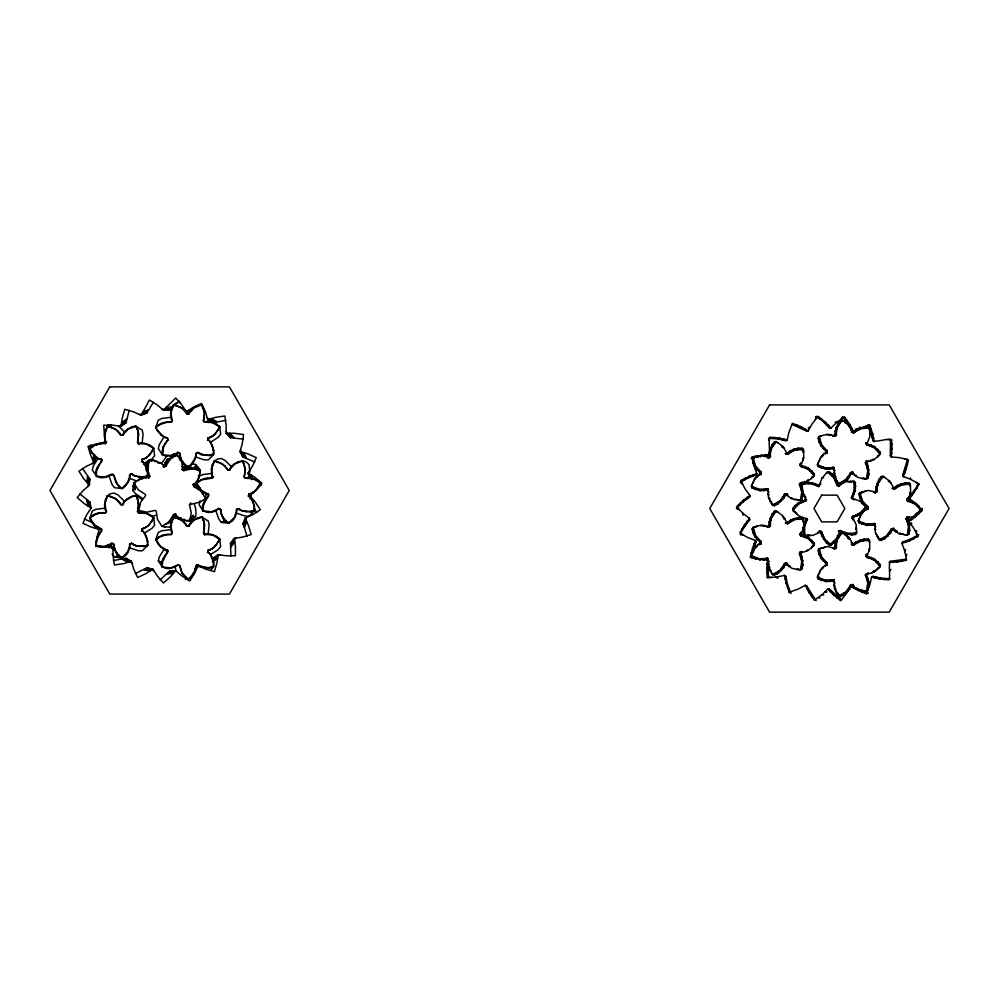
<?xml version="1.0" encoding="UTF-8"?>
<svg xmlns="http://www.w3.org/2000/svg" width="999" height="999" viewBox="0 0 999 999"><rect width="100%" height="100%" fill="white"/><g stroke="black" fill="none" stroke-linecap="round" stroke-linejoin="round"><path stroke-width="1.5" d="M90.909 444.955L89.898 448.476L91.683 452.072L97.452 457.942L101.623 459.59C97.777 459.952 91.409 453.708 89.81 448.963C93.781 443.581 101.523 444.63 106.056 442.607C103.509 436.988 103.721 426.473 111.014 424.85M123.352 504.682L121.054 504.645L115.647 498.638L107.617 495.679L104.932 503.796L106.244 511.775C102.785 507.167 104.371 492.232 114.535 493.256L118.119 495.042L124.001 500.811M189.373 413.811L187.075 413.773L181.656 407.779L173.626 404.807L170.954 412.937L172.265 420.904C168.794 416.296 170.392 401.361 180.557 402.385M189.373 526.136L187.075 526.098L181.656 520.092L173.639 517.12L170.954 525.249L172.265 533.216C169.743 530.157 169.43 517.944 175.899 516.183M210.939 473.576L202.76 474.575L199.126 476.273L196.716 483.191L201.386 490.359L208.441 494.293C204.595 494.667 198.227 488.411 196.628 483.678C199.363 476.91 212.4 481.106 212.238 475.924C210.027 468.981 212.038 458.266 221.353 458.541L224.937 460.327L230.819 466.096M249.887 471.853L249.063 464.872C243.531 456.281 230.856 464.348 229.408 469.93L234.827 463.936L242.857 460.964L245.542 469.093L244.231 477.06L245.205 468.856L242.407 460.776M770.366 453.409L771.415 448.588L776.26 441.546L783.129 446.64L787.412 454.183L794.979 450.099L803.508 449.5L803.808 458.042L800.586 466.083L808.491 469.468L814.272 475.761L807.779 481.318L799.487 483.816L801.772 492.107L800.461 500.549L792.07 498.938L784.939 494.018L779.882 500.974L772.464 505.207L768.493 497.639L767.894 488.986L759.302 489.373L751.36 486.213L754.807 478.396L761.201 472.539L755.544 466.058L753.059 457.892L761.313 455.694L769.18 457.48L770.454 456.593L770.366 453.409L769.055 455.556L769.43 457.267L768.206 458.229L769.879 457.043M770.366 522.827L771.415 518.006L776.26 510.964L783.129 516.058L787.412 523.601L794.992 519.53L803.508 518.918L803.808 527.46L800.586 535.514L808.491 538.886L814.272 545.192L807.779 550.736L799.487 553.246L801.772 561.525L800.461 569.979L792.07 568.369L784.939 563.436L779.882 570.392L772.464 574.625L768.493 567.057L767.894 558.416L759.302 558.803L751.36 555.644L754.807 547.814L761.201 541.97L755.544 535.489L753.059 527.31L761.313 525.124L769.18 526.91L770.441 526.011L770.366 522.827L769.055 524.975L769.417 526.685L770.441 526.011M836.388 431.955L837.437 427.135L842.282 420.092L849.15 425.187L853.433 432.729L861.001 428.646L869.53 428.047L869.829 436.588L866.608 444.642L874.512 448.014L880.294 454.32L873.813 459.865L865.509 462.375L867.794 470.654L866.483 479.095L858.091 477.485L850.961 472.564L845.903 479.52L838.486 483.753L834.515 476.186L833.928 467.544L825.324 467.932L817.394 464.772L820.828 456.943L827.222 451.086L821.565 444.617L819.08 436.438L827.347 434.253L835.201 436.026L836.475 435.139L836.388 431.955L835.089 434.103L835.451 435.814L836.475 435.139M836.388 544.28L837.437 539.46L842.294 532.417L849.15 537.512L853.433 545.042L861.013 540.971L869.53 540.372L869.829 548.913L866.608 556.967L874.512 560.339L880.294 566.633L873.8 572.19L865.509 574.687L867.794 582.979L866.483 591.433L858.091 589.822L850.961 584.89L845.903 591.845L838.486 596.078L834.515 588.511L833.915 579.87L825.324 580.244L817.394 577.097L820.828 569.268L827.222 563.411L821.565 556.942L819.08 548.763L827.347 546.565L835.214 548.364L836.475 547.464L836.388 544.28L835.077 546.428L835.451 548.139L834.24 549.1L835.901 547.927M877.197 488.111L878.246 483.291L883.091 476.261L889.959 481.356L894.242 488.886L901.81 484.815L910.339 484.215L910.638 492.757L907.417 500.799L915.321 504.183L921.103 510.477L914.609 516.033L906.305 518.531L908.603 526.823L907.279 535.264L898.888 533.653L891.77 528.721L886.712 535.676L879.282 539.922L875.311 532.355L874.724 523.701L866.133 524.088L858.191 520.929L861.625 513.111L868.031 507.255L862.374 500.774L859.889 492.594L868.143 490.409L876.011 492.195L877.272 491.308L877.197 488.111L875.886 490.259L876.248 491.983L875.037 492.944L876.71 491.758M109.291 476.785L112.088 484.54L114.535 487.699L121.828 488.523L127.772 482.367L130.045 474.625C131.256 478.284 126.586 485.889 122.315 488.499C115.01 487.487 116.359 473.139 111.126 475.162C96.953 482.33 89.972 473.351 101.973 461.088L101.498 458.828M96.541 476.56C94.568 470.254 101.124 463.648 101.698 459.89M102.073 530.806C97.752 532.954 95.829 540.496 96.216 545.604L104.733 546.416L112.213 543.356C110.115 546.603 101.249 547.677 96.541 545.978C94.618 539.348 100.911 534.04 101.623 529.008L94.568 525.062L89.898 517.894L92.32 510.976L95.954 509.278L104.121 508.291M148.439 464.011L149.6 459.677L153.471 460.139L161.076 463.286L164.51 466.496L165.759 466.258L170.255 459.203L177.235 454.557L181.718 461.638L182.954 469.917L183.853 470.554L192.17 468.818L200.399 470.479L198.564 478.658L193.581 485.389L193.769 486.476L200.874 491.133L205.519 498.114C201.473 502.922 194.318 503.084 189.523 504.732L191.259 513.061L189.598 521.278L181.418 519.443L174.688 514.46L173.601 514.647L168.943 521.753L161.963 526.398L157.467 519.318L156.244 511.038L155.345 510.402L147.015 512.137L138.799 510.477L140.634 502.297L145.617 495.566L145.429 494.48L138.324 489.822L133.679 482.842L140.759 478.346L149.038 477.122L149.75 476.073L148.227 471.628L148.439 464.011L146.353 468.881M162.562 455.107L162.288 450.736L163.349 446.253L167.982 439.647L163.549 446.615L162.562 455.107C167.27 456.818 176.124 455.744 178.234 452.497L170.754 455.556L162.238 454.745L158.329 448.539L159.278 444.642L163.586 437.624M163.586 549.937L159.278 556.955L158.329 560.851L162.238 567.057L170.754 567.869L178.234 564.81C167.682 572.839 153.122 567.694 167.982 551.96L167.507 549.7M162.562 567.42C160.639 560.801 166.92 555.494 167.645 550.449L160.589 546.515L155.906 539.348L158.329 532.43L161.963 530.731L170.142 529.732M200.075 500.799L199.126 504.682L203.034 510.901L211.551 511.713L219.031 508.653C208.504 516.695 193.906 511.525 208.791 495.804L208.316 493.556M203.359 511.263C201.373 504.957 207.954 498.351 208.516 494.592M838.486 483.753L840.359 484.303L845.604 481.78L853.958 481.256L854.307 489.622L851.498 498.039L859.764 501.061L866.046 506.605L860.376 512.774L852.447 516.733L856.143 524.725L856.667 533.079L848.301 533.429L839.884 530.619L836.862 538.886L831.318 545.167L825.149 539.497L821.19 531.555L813.211 535.264L804.844 535.789L804.495 527.422L807.304 519.005L799.05 515.984L792.756 510.439L798.426 504.27L806.368 500.312L802.659 492.32L802.135 483.966L810.514 483.616L818.918 486.426L821.952 478.159L827.484 471.878L829.407 471.765L832.404 474.263L836.475 479.957M111.551 542.994L113.611 544.03C116.633 565.471 129.77 557.28 130.045 544.03L127.772 551.785L121.828 557.942L114.535 557.117L112.075 553.958M177.572 452.122L179.633 453.159C182.642 474.587 195.779 466.421 196.054 453.171L195.392 457.604L190.946 464.535L187.849 467.082L181.768 466.458M98.901 465.184L99.063 464.722M98.901 534.602L99.063 534.14M147.402 471.216C148.451 475.062 144.518 460.926 141.683 461.088C145.442 462.487 148.426 471.116 147.44 476.198L145.804 478.022M147.402 540.621C148.451 544.48 144.53 530.344 141.683 530.506C145.442 531.905 148.426 540.534 147.44 545.604L142.245 550.799L138.249 550.736L130.444 548.101M164.922 443.743L165.085 443.269M164.922 556.056L165.085 555.581M205.719 499.887L205.881 499.425M213.411 449.762C214.473 453.621 210.552 439.473 207.705 439.647C211.463 441.034 214.448 449.662 213.449 454.745L208.267 459.927L204.258 459.877L196.466 457.23M213.411 562.075C214.473 565.921 210.552 551.798 207.705 551.96C211.463 553.346 214.435 561.975 213.449 567.057L211.001 569.792M218.369 508.279L220.429 509.328C223.451 530.744 236.576 522.589 236.863 509.328L234.59 517.07L228.646 523.239L221.353 522.415L218.906 519.243L216.109 511.5M254.221 505.919C255.269 509.765 251.348 495.641 248.501 495.804C252.26 497.19 255.245 505.819 254.258 510.901L249.063 516.083L245.055 516.033L237.263 513.386M188.336 579.358L182.305 573.301L179.633 565.484L181.905 573.239L187.837 579.395L191.396 576.785L194.181 573.126L196.516 565.234L195.392 569.917L190.946 576.848L187.837 579.395L185.402 579.258M761.101 473.364L761.088 474.587L761.201 471.815M761.201 541.97L761.088 544.005L761.101 542.782M827.222 451.086L827.11 453.134L827.122 451.91M827.135 564.223L827.11 565.459L827.222 562.687M868.031 507.255L867.919 509.29L867.931 508.066M198.277 470.167L198.326 467.569L195.579 464.485A22.228 22.228 0 0 0 191.696 464.135M141.109 415.284L149.425 400.012L157.343 405.007L163.449 410.302L175.774 397.952L181.918 405.007L186.313 411.85L193.094 407.392L201.586 403.446L205.494 411.95L207.78 419.742L215.559 417.37L224.812 415.984L226.174 425.237L226.161 433.366L234.29 433.279L243.556 434.553L242.257 443.818L239.96 451.623L247.789 453.821L256.268 457.629L252.46 466.183L248.064 473.014L254.895 477.31L262.013 483.379L255.944 490.509L249.8 495.829L255.182 501.91L260.302 509.752L252.435 514.835L245.042 518.206L248.501 525.561L251.199 534.527L242.22 537.2L234.178 538.349L235.414 546.366L235.477 555.731L226.111 555.756L218.082 554.595L217.008 562.649L214.423 571.653L205.432 569.043L198.052 565.659L194.755 573.089L189.773 580.943L181.843 575.948L175.712 570.629L170.454 576.823L163.424 583.004L157.268 575.948L152.884 569.105L146.091 573.563L137.662 577.484L133.691 569.005L131.406 561.213L123.639 563.586L114.385 564.972L113.024 555.719L113.024 547.627L95.692 546.403L96.94 537.137L99.226 529.333L91.409 527.135L82.929 523.326L86.738 514.772L91.134 507.942L84.253 503.621L77.185 497.564L83.204 490.484L89.398 485.127L84.003 479.045L78.896 471.203L86.751 466.121L94.156 462.749L90.697 455.394L87.999 446.428L96.978 443.756L104.97 442.619L103.709 425.224L113.074 425.199L121.116 426.361L122.19 418.306L124.775 409.303L133.754 411.913L141.109 415.284L146.803 413.136L153.446 402.147M769.567 454.67L765.896 454.682L764.809 455.831L768.493 455.744C770.778 450.524 768.006 443.156 769.929 437.187L779.257 438.062L787.175 439.985L789.01 432.055L792.432 423.326L801.148 426.785L808.191 430.869L812.187 423.776L817.919 416.358L825.324 422.14L830.931 428.034L836.762 422.352L844.367 416.858L849.824 424.488L853.546 431.718L868.318 425.212M765.896 454.682L752.247 456.855L754.083 466.034L756.817 473.701L749.125 476.348L740.808 480.669L745.167 488.973L749.949 495.554L743.318 500.274L736.55 506.755L743.069 513.498L749.525 518.469L744.48 524.862L739.809 532.991L747.964 537.624L755.556 540.571L752.522 548.126L750.336 557.242L759.465 559.39L767.569 560.077L766.795 568.181L767.269 577.547L776.623 577.035L784.602 575.412L786.138 583.404L789.235 592.245L798.076 589.123L805.269 585.327L808.99 592.557L814.447 600.174L822.052 594.692L827.884 589.01L833.491 594.904L840.871 600.686L846.615 593.269L850.611 586.176L857.654 590.259L866.383 593.718L869.804 584.989L871.64 577.06L879.545 578.983L888.873 579.857C890.796 573.888 888.036 566.52 890.321 561.301L906.143 559.165M795.092 507.317L795.142 505.519L798.651 502.647L806.493 499.725L806.106 500.936M800.811 464.66L800.873 462.812L801.46 463.998M800.823 534.09L800.873 532.23L801.46 533.416M146.216 462.787L152.035 458.866L154.583 455.769L153.759 448.476L146.428 444.056L138.374 443.568C141.683 441.558 150.125 444.43 153.621 448.014C151.398 453.134 147.49 458.229 142.033 459.59L141.471 461.825M145.105 532.729L152.048 528.284L154.583 525.187L153.759 517.894L146.441 513.474L138.374 512.986C141.683 510.976 150.125 513.848 153.621 517.42C151.398 522.552 147.477 527.634 142.02 529.008L141.471 531.243M211.126 441.87L218.057 437.412L220.604 434.328L219.78 427.035L212.45 422.602L204.383 422.115C207.705 420.117 216.146 422.977 219.643 426.561C217.407 431.68 213.511 436.788 208.042 438.136L207.492 440.372M211.126 554.183L218.057 549.737L220.604 546.628L219.78 539.348L212.45 534.927L204.395 534.428C207.692 532.417 216.146 535.302 219.643 538.873C217.407 543.993 213.499 549.1 208.042 550.449L207.492 552.684M260.989 485.601L260.577 483.191L253.247 478.771L245.192 478.271C248.501 476.273 256.943 479.133 260.439 482.717C258.204 487.837 254.308 492.932 248.851 494.293L248.289 496.54M866.845 555.531L866.895 553.683L867.494 554.87M108.167 427.247L108.242 424.775M230.944 556.056L230.482 543.244L234.178 538.349M889.235 562.375L897.364 562L906.568 560.189L904.732 551.011L901.985 543.344L909.677 540.696L917.994 536.376L913.648 528.059L908.853 521.49L915.484 516.77L922.252 510.289L915.733 503.546L909.29 498.576L914.322 492.182L918.98 484.053L910.838 479.42L903.246 476.473L906.28 468.918L908.466 459.802L899.337 457.654L891.233 456.968L892.007 448.863L891.545 439.51C885.364 438.436 878.471 442.232 872.976 440.721L868.618 425.349M736.55 506.755L739.248 509.665L736.425 508.516L743.069 501.898L749.625 497.052L749.7 495.142M909.102 521.903L909.177 519.992L915.733 515.147L922.377 508.516L921.79 510.664L919.28 511.863L918.568 513.923M742.332 528.459L740.871 533.354M916.483 488.586L917.931 483.691M142.12 498.151L135.34 493.481L132.842 490.484L133.679 482.842M814.272 475.761L814.385 473.813L808.228 467.869L800.474 465.584L799.799 464.198L800.586 466.083M814.272 545.192L814.385 543.231L808.228 537.287L800.474 535.014L799.812 533.628L800.586 535.514M880.294 454.32L880.406 452.36L874.25 446.416L866.495 444.143L865.833 442.744L866.608 444.642M880.294 566.633L880.406 564.685L874.25 558.741L866.495 556.468L865.821 555.069L866.608 556.967M921.103 510.477L921.215 508.516L918.668 511.625L918.393 513.411M911.413 524.887L911.525 522.839L911.138 524.363M91.646 452.522L92.083 452.959M92.083 522.365C90.272 521.353 100.225 530.956 101.698 529.295M158.104 431.506L157.692 430.619L163.461 436.501L167.645 438.149C163.624 438.424 157.155 432.142 155.906 427.035L158.329 420.104L161.963 418.419L170.142 417.42M158.104 543.818C156.294 542.807 166.246 552.397 167.72 550.749M198.464 487.225L198.901 487.662M89.398 485.127L89.848 479.008L82.455 468.381M799.65 554.695L800.474 551.448L799.924 552.547M136.364 480.794L133.079 486.363L135.227 489.622L135.489 486.288M865.683 576.136L865.833 574.288L868.88 581.78L868.081 590.297L866.483 591.433M906.48 519.98L907.304 516.745L906.305 518.531M799.662 485.277L799.812 483.429L802.584 489.71M865.683 463.823L866.508 460.576L865.946 461.675M744.879 524.438L744.705 526.485L742.232 530.631L741.932 528.946M913.923 492.607L914.097 490.559L918.655 484.54M761.201 541.246L761.088 544.005M827.222 450.362L827.11 453.134M868.031 506.53L867.919 509.29M144.068 458.641L143.731 459.165L146.216 457.579M144.068 528.059L143.731 528.583L146.216 526.997M210.09 437.187L209.753 437.724L212.238 436.126M210.09 549.5L209.753 550.037L212.238 548.451M250.886 493.344L250.549 493.881L253.034 492.282M800.624 487.312L800.873 484.815L800.162 485.926M803.358 527.622L803.408 534.515L804.844 535.789M800.624 556.73L800.873 554.233L799.799 552.847L799.175 553.896M866.645 465.859L866.895 463.361L865.833 461.975L865.196 463.024M866.645 578.184L866.895 575.686L866.183 576.798M907.454 522.027L907.704 519.517L906.63 518.131L905.993 519.18M138.174 443.331C137.05 439.697 140.11 430.894 135.589 426.073C130.607 426.573 123.089 431.393 122.602 435.227L128.009 429.233L136.039 426.261L142.245 430.157L143.082 434.078L142.245 442.27M138.174 512.749C137.05 509.103 140.097 500.312 135.589 495.492C130.607 495.991 123.102 500.799 122.602 504.632L125.125 500.936L132.143 496.615L136.039 495.679L142.245 499.575M203.921 419.081L204.408 412.699L201.598 404.62C196.628 405.119 189.111 409.94 188.624 413.773L194.031 407.779L202.06 404.807L204.733 412.937L203.421 420.916L203.958 418.718M204.196 534.19C203.059 530.556 206.131 521.765 201.611 516.933C196.628 517.445 189.111 522.252 188.611 526.098L194.031 520.092L202.06 517.12L208.267 521.028L209.103 524.95L208.267 533.141M747.477 520.941L747.277 522.839L744.705 526.485L744.48 524.862M911.325 496.103L911.525 494.205L914.097 490.559L914.322 492.182M152.073 451.123L149.076 455.644L146.204 457.942L146.566 457.23M152.073 520.529L149.076 525.062L146.204 527.36L146.566 526.648M218.094 541.982L215.097 546.515L212.225 548.813L212.587 548.101M258.891 485.826L255.894 490.359L253.022 492.657L253.384 491.945M218.094 429.67L215.097 434.203L212.225 436.501L212.587 435.789M739.722 503.484L739.535 505.182L740.247 503.121M919.092 513.561L919.28 511.863M86.876 482.505L87.575 476.236L88.349 483.853M860.326 494.418L859.889 498.201L861.912 502.335L867.906 507.754L867.244 506.018M760.414 471.303L761.088 473.039L755.082 467.619L753.059 463.486L753.508 459.715M753.496 529.133L753.059 532.917L755.082 537.05L761.088 542.469L760.414 540.734M819.53 438.261L819.08 442.045L821.103 446.166L827.097 451.585L826.435 449.85M819.53 550.586L819.08 554.37L821.116 558.503L827.11 563.911L826.435 562.175M767.569 560.077L768.493 561.301L768.343 577.272M891.233 456.968L890.321 455.744L890.446 439.772M108.267 546.89L108.566 544.517M100.537 462.837L100.737 462.525M100.537 532.255L100.724 531.943M166.558 441.383L166.746 441.071M166.558 553.708L166.746 553.384M207.355 497.539L207.555 497.227M759.677 470.941L759.515 472.252L758.653 469.892M825.711 449.488L825.536 450.799L824.674 448.439M866.508 505.644L866.345 506.955L865.484 504.595M759.677 540.359L759.515 541.67L758.653 539.31M825.711 561.813L825.536 563.124L824.674 560.764M142.283 459.203L143.769 458.841M142.283 528.621L143.769 528.259M208.304 437.749L209.778 437.387M208.304 550.062L209.778 549.7M249.113 493.906L250.587 493.543M798.426 504.27L798.651 502.647L796.965 505.781M860.376 512.774L860.164 514.398L852.309 517.32L851.822 518.493L852.696 516.108M743.318 500.274L743.069 501.898L743.83 499.975M915.484 516.77L915.733 515.147L914.984 517.07M811.563 478.696L811.85 476.91M811.563 548.114L811.85 546.328M877.584 457.255L877.871 455.457M877.584 569.58L877.871 567.782M217.745 558.254L212.55 561.888L213.162 558.254L218.082 554.595M89.81 448.963C93.307 444.817 99.75 442.245 105.282 443.568L106.756 441.795M91.646 521.94C85.664 515.009 100.424 511.625 105.282 512.986L106.756 511.201M155.832 427.51L159.078 424.575L163.237 422.614L171.304 422.115L166.658 422.102L158.953 425.012L155.832 427.51L157.667 431.068M155.832 539.835L159.078 536.888L163.237 534.927L171.304 534.428L166.658 534.428L158.953 537.325L155.832 539.835L157.667 543.381M196.628 483.678C200.112 479.52 206.568 476.96 212.1 478.271L213.574 476.498M205.519 498.114L206.119 494.592M129.208 410.277L126.036 422.702L121.116 426.361M907.354 459.752L902.721 475.037L903.246 476.473M855.956 529.458L856.38 527.135M245.704 519.767L244.33 527.335L246.978 536.238M93.506 461.226L94.63 455.207M149.675 476.223L148.439 478.184L147.515 476.548L148.364 471.99M746.865 497.564L746.578 499.113L747.302 497.352M911.937 519.48L912.237 517.932L911.5 519.692M244.355 453.509L242.882 457.018L254.857 461.963M105.419 441.221L104.932 434.39L107.617 426.261L115.647 429.233L121.054 435.227L123.352 435.264M212.238 475.924L211.751 469.093L214.435 460.964L222.465 463.936L227.872 469.93L230.17 469.98M757.654 469.068L757.379 470.504L756.618 467.42M757.654 538.498L757.379 539.922L756.618 536.838M823.676 447.627L823.401 449.051L822.639 445.966M823.676 559.939L823.401 561.376L822.639 558.291M864.472 503.783L864.197 505.219L863.436 502.122M149.113 474.675L148.439 478.059L149.75 476.073M148.439 463.399L145.891 465.571L146.678 461.75L149.6 459.677M189.598 521.278L192.507 519.205L193.294 515.384L190.759 517.557M141.746 460.789L142.07 459.278M141.746 530.207L142.07 528.708M207.767 439.348L208.079 437.837M207.767 551.66L208.079 550.149M248.564 495.504L248.888 493.993M753.321 482.867L753.858 480.332M753.321 552.285L753.858 549.75M801.385 490.434L802.047 487.312L801.173 488.486M819.342 461.413L819.879 458.878M801.385 559.852L802.047 556.73L800.873 554.233L800.162 555.344M819.342 573.738L819.879 571.203M867.419 468.981L868.069 465.859L866.895 463.361L866.183 464.473M860.151 517.582L860.688 515.047M867.419 581.306L868.069 578.184L867.194 579.358M908.216 525.137L908.878 522.027L907.704 519.517L906.98 520.629M800.461 500.549L802.06 499.425L802.871 492.432M800.461 569.979L802.047 568.843L802.896 564.922L802.047 556.73L801.173 557.904M866.483 479.095L868.081 477.972L868.918 474.05L868.069 465.859L867.194 467.033M907.279 535.264L908.878 534.14L909.714 530.219L908.878 522.027L908.004 523.201M749.625 497.052L749.949 495.554M801.61 502.31L801.935 500.861L800.187 503.309M857.192 514.735L856.88 516.183L858.616 513.736M908.853 521.49L909.177 519.992M129.346 474.912L131.443 473.951L135.327 476.186L143.519 477.035L147.44 476.198L147.602 471.79M129.346 544.318L131.431 543.356L135.327 545.604L143.519 546.441L147.44 545.604L147.602 541.208M213.674 453.821L209.827 455.244L205.232 455.282L197.465 452.497L201.336 454.732L209.54 455.581L213.449 454.745L213.624 450.337M213.674 566.133L209.827 567.557L205.232 567.594L197.452 564.81L201.348 567.057L209.528 567.894L213.449 567.057L213.624 562.662M236.151 509.615L238.249 508.653L242.145 510.889L250.337 511.738L254.258 510.901L254.42 506.505M165.759 466.258L163.424 466.733L167.208 459.265L173.351 456.793M818.768 576.298L818.131 578.896L826.26 581.58L832.642 580.993L834.24 580.269L833.353 579.408M815.434 419.455L816.171 416.496L818.368 416.77L829.407 427.922L830.931 428.034M848.938 587.961L851.048 586.588L851.473 584.89L852.984 584.54L850.961 584.89M87.924 486.463L89.848 479.008L86.713 481.156M250.112 498.963L251.273 494.493M751.223 552.772L751.985 554.295L756.093 542.007L755.556 540.571M891.87 444.68L890.783 442.794L891.52 440.109M92.944 446.466L92.557 446.84M92.557 516.246L93.057 515.434L89.81 518.381M158.953 425.012L158.566 425.387M158.953 537.325L158.566 537.699M199.75 481.168L199.375 481.543M807.779 481.318L808.228 479.757L805.943 481.968M873.8 572.19L874.25 570.629L871.965 572.839M804.357 501.248L804.732 499.95L803.109 501.823M854.445 515.796L854.07 517.095L855.693 515.222M147.253 471.091L148.027 468.394M803.858 524.925L806.98 518.493L807.567 519.642M755.544 466.058L755.082 467.619L754.72 463.761M755.544 535.489L755.082 537.05L754.72 533.179M821.565 444.617L821.103 446.166L820.741 442.307M821.565 556.942L821.116 558.503L820.741 554.632M862.374 500.774L861.912 502.335L861.55 498.476M794.093 508.828L795.142 505.519L792.644 508.516L792.756 510.439M864.722 508.216L863.66 511.525L860.164 514.398L861.85 511.263M149.388 454.72L149.051 455.244M149.388 524.138L149.051 524.65M215.397 433.279L215.072 433.791M215.397 545.591L215.072 546.103M256.206 489.435L255.869 489.947M104.683 435.139L104.633 434.652M104.683 504.557L104.633 504.07M170.704 413.698L170.642 413.211M170.704 526.011L170.642 525.524M211.501 469.855L211.438 469.368M916.046 532.255L916.582 530.631L916.233 532.817L917.407 535.189M740.808 480.681L742.582 484.228L740.197 482.33L748.438 477.847L756.093 475.037L756.705 473.226M902.109 543.818L902.721 542.007L910.364 539.198L918.605 534.715L917.994 536.376M755.456 479.008L756.181 477.01M755.456 548.426L756.193 546.428M801.51 494.542L802.859 490.896L801.772 492.107M821.478 457.554L822.214 455.556M801.51 563.96L802.859 560.327L801.772 561.525M821.478 569.88L822.214 567.882M867.532 473.089L868.88 469.455L867.794 470.654M862.274 513.711L863.011 511.713M867.532 585.414L868.88 581.78L867.794 582.979M908.341 529.258L909.689 525.611L908.603 526.823M94.156 462.749L96.316 457.005L92.695 458.191M245.042 518.206L242.882 523.951L244.33 527.335L246.741 521.466M802.172 485.776L803.408 482.529L807.304 482.18L815.396 483.678L819.43 486.101L818.293 486.688M840.521 530.357L838.211 531.431L839.372 530.906L843.406 533.366L851.51 534.865L855.394 534.515L856.63 531.268M804.382 482.717L804.919 481.356M870.404 461.263L870.941 459.902M904.794 551.635L905.606 549.625L904.732 551.011M97.065 444.43L96.541 444.755M96.541 514.173L97.215 513.474L92.932 515.871M163.087 422.989L162.562 423.314M163.087 535.302L162.562 535.626M203.883 479.145L203.359 479.47M853.433 518.643L852.909 519.905L852.859 518.044M92.47 459.528L94.43 454.87M741.358 480.444L744.118 479.995L744.767 478.421M805.369 498.401L805.893 497.152M914.035 538.623L914.697 537.05L917.444 536.6L918.605 534.715M146.478 467.332L146.229 466.92M146.478 536.75L146.229 536.326M212.5 445.879L212.238 445.467M212.5 558.191L212.238 557.779M253.296 502.035L253.047 501.623M753.77 531.243L753.059 532.917L752.11 529.02L753.059 527.31M860.601 496.54L859.889 498.201L858.94 494.305L859.889 492.594M753.059 463.486L753.77 461.825M819.792 440.372L819.08 442.045L818.131 438.149L819.08 436.438M819.792 552.697L819.08 554.37L818.131 550.474L819.08 548.763M137.2 511.55C140.085 507.729 138.836 499.438 135.589 495.492M749.125 476.348L748.438 477.847L749.7 476.211M801.673 552.622L802.234 551.423M867.694 461.75L868.256 460.551M867.694 574.075L868.256 572.877L866.77 573.988M908.503 517.907L909.053 516.708L907.567 517.819M909.677 540.696L910.364 539.198L909.102 540.834M801.673 483.204L802.234 482.005L800.748 483.116M837.249 537.3L835.114 543.668L835.077 546.428L836.213 545.729M812.749 477.247L814.385 473.813M812.749 546.665L814.385 543.231M878.77 455.794L880.406 452.36M878.77 568.119L880.406 564.685M919.579 511.963L921.215 508.516M905.868 556.293L906.817 554.295L905.843 555.694M803.895 495.854L804.557 494.517L804.657 497.002M758.491 474.862L757.379 477.122L757.254 475.661M153.621 448.014L151.898 451.623M153.621 517.42L151.898 521.041M219.643 426.561L217.907 430.169M219.643 538.873L217.907 542.482M260.439 482.717L258.716 486.326M105.494 430.756L105.557 430.144M105.482 500.174L105.544 499.562M171.503 409.315L171.566 408.703M171.503 521.628L171.566 521.016M234.378 540.022L230.919 546.89L234.89 541.945M212.312 465.472L212.375 464.86M906.742 517.844L907.304 516.745M753.296 474.75L752.584 476.161L753.77 474.675M905.506 542.295L906.23 540.884L905.032 542.37M87.45 504.882L89.848 501.948L79.758 493.818M251.748 476.073L250.125 478.059M760.376 473.726L759.515 475.374L759.49 474.05M760.376 543.144L759.515 544.792L759.502 543.468M867.194 508.441L866.345 510.089L866.32 508.766M100.637 443.556L100.175 443.718M100.175 513.136L100.799 512.649L97.065 513.848M166.658 422.102L166.184 422.277M166.658 534.428L166.184 534.59M207.455 478.259L206.993 478.421M161.925 463.012L166.596 456.218M756.093 475.037L756.817 473.701M901.985 543.344L902.721 542.007M189.435 504.882L190.759 502.897M753.059 457.892L752.11 459.602L755.082 457.205M841.096 419.13L842.632 416.483M836.388 546.54L835.451 548.139L836.475 547.464M770.354 455.669L769.43 457.267L770.454 456.593M769.417 526.685L770.354 525.087M835.451 435.814L836.388 434.215M877.184 490.372L876.248 491.983L877.272 491.308M92.358 463.611L96.316 457.005M246.84 517.345L242.882 523.951L246.491 522.764M799.175 484.478L799.812 483.429M865.196 575.337L865.833 574.288M103.034 512.949L103.571 512.624L100.637 512.974M800.848 498.713L802.896 495.504L801.535 496.703M800.848 568.144L802.896 564.922L801.523 566.121M866.882 477.272L868.918 474.05L867.557 475.249M866.87 589.597L868.918 586.376L867.557 587.574M907.679 533.429L909.714 530.219L908.353 531.406M105.12 443.818L106.244 442.357L105.295 441.021M104.883 513.211L103.397 512.899M211.938 478.533L213.062 477.06L212.113 475.724M145.891 465.571L149.488 460.189M189.698 520.766L193.294 515.384M755.744 527.335L756.78 525.849M768.493 455.744L769.58 454.183M889.222 562.862L890.321 561.301M147.44 476.198L147.652 475.262M147.44 545.604L147.652 544.68M254.258 510.901L254.47 509.965M744.118 479.995L745.379 478.221M913.436 538.823L914.697 537.05M147.515 476.548L148.988 474.475M172.078 421.153L171.129 422.377M106.056 512.025L105.12 513.236M172.078 533.466L171.129 534.69M837.062 428.808L835.114 431.343L835.089 434.103L836.213 433.416M771.028 519.692L769.093 522.215L769.055 524.975L770.192 524.288M916.308 514.697L917.881 512.649M875.499 570.866L877.085 568.806M771.028 450.262L769.093 452.784L769.055 455.556L770.192 454.87M877.859 484.977L875.923 487.5L875.886 490.259L877.022 489.572M837.05 541.133L835.114 543.668L836.4 542.981M842.282 420.092L840.359 420.417L837.911 423.588L835.114 431.343L836.413 430.656M776.26 441.546L774.337 441.87L771.877 445.042L769.093 452.784L770.379 452.11M776.26 510.964L774.337 511.301L771.877 514.46L769.093 522.215L770.379 521.54M851.235 497.402L851.822 498.551L855.306 490.921L855.394 482.529L853.958 481.256M883.091 476.261L881.168 476.585L878.708 479.745L875.923 487.5L877.209 486.825M839.647 535.427L837.911 535.914L840.359 532.742L842.294 532.417M889.597 571.128L890.946 569.43M97.577 459.078L93.257 466.083L92.32 469.98L97.078 476.61M848.363 589.11L849.824 589.06L843.955 594.83L840.359 596.628L838.486 596.078M107.018 426.998L107.617 426.261M173.039 405.557L173.626 404.807M107.018 496.416L107.617 495.679M213.836 461.713L214.435 460.964M173.039 517.869L173.639 517.12M751.186 458.266L755.606 457.117L756.68 455.794M902.122 561.251L903.196 559.927L905.968 560.264M834.315 540.447L830.406 544.443M749.525 518.469L749.625 519.992L747.277 522.839L747.127 521.266M856.593 430.831L854.095 431.156L852.984 432.505L851.473 432.155L853.433 432.729M909.29 498.576L909.177 497.052L911.525 494.205L911.687 495.779M132.842 490.484L135.34 487.475M864.497 510.526L866.158 508.516L866.046 506.605M805.306 501.136L806.493 499.725M852.309 517.32L853.508 515.909M138.511 480.669L140.247 478.683M144.331 476.523L143.519 477.035L147.715 475.799M209.827 455.244L210.339 455.069M144.318 545.929L143.519 546.441L147.715 545.204M251.136 511.226L250.337 511.738L254.533 510.501M209.827 567.557L210.339 567.382M761.45 455.044L760.364 456.281L752.834 456.78M897.364 562L898.451 560.764L896.777 561.975M760.239 456.918L761.313 455.694M802.135 483.966L803.408 482.529M855.394 534.515L856.667 533.079M179.071 401.074L169.518 409.84L163.449 410.302M160.127 579.882L169.593 571.053L175.712 570.629M121.403 424.687L126.648 419.068L121.453 422.702M212.55 561.888L217.794 556.268M892.919 562.362L893.993 561.213L892.432 562.312M819.555 485.202L820.828 483.853L819.567 484.378M145.829 470.092L147.939 467.894M850.961 472.564L852.984 472.215L851.473 472.564L847.527 479.62L838.186 485.651L836.987 485.227L833.653 477.547L827.484 471.878M772.702 446.503L769.917 449.2L771.415 448.588M838.735 425.05L835.938 427.747L837.437 427.135M871.965 460.514L873.488 459.041M805.943 551.386L807.467 549.912M879.532 481.218L876.747 483.916L878.246 483.291M838.735 537.375L835.938 540.072L837.437 539.46M772.714 515.921L769.917 518.618L771.415 518.006M133.079 486.363L134.952 484.565M805.993 483.404L807.304 482.18L804.207 483.778M852.821 533.641L851.51 534.865L854.595 533.266M829.944 435.452L831.006 434.465M763.923 526.336L764.984 525.337M103.009 442.944L105.257 440.859M236.139 538.011L230.482 543.244L234.278 543.119M139.835 476.66L138.911 476.998L143.819 476.685M205.232 455.282L205.844 455.207M139.823 546.078L138.911 546.416L143.819 546.103M246.641 511.376L245.729 511.713L250.637 511.401M205.232 567.594L205.844 567.532M143.606 464.485L146.678 461.75L152.947 460.127M141.783 479.333L143.881 477.46M186.251 520.829L192.507 519.205L195.579 516.471A22.228 22.228 0 0 0 194.443 504.483M171.591 525.561L169.593 527.235L161.963 526.398M832.642 548.364L833.666 547.527M833.666 435.202L832.642 436.039L834.465 435.689M767.644 526.073L766.62 526.923L768.443 526.56M873.451 492.207L874.475 491.371M818.131 438.149L821.103 435.764M752.11 529.02L755.082 526.635M861.912 491.92L858.94 494.305L862.574 492.619M818.131 550.474L821.103 548.089M769.505 441.146L768.518 438.249L777.871 438.936L785.826 440.721L787.324 439.523M871.49 577.522L872.976 576.323L880.931 578.109L890.284 578.796M755.606 457.117L757.317 455.769M901.498 561.276L903.196 559.927M915.059 514.46L917.469 512.574M125.699 485.389L125.375 485.914M191.708 463.948L191.396 464.46M125.699 554.807L125.375 555.332M232.517 520.104L232.193 520.616M191.721 576.261L191.396 576.785M768.206 458.229L769.18 457.48M875.037 492.944L876.011 492.195M834.24 549.1L835.214 548.364M810.514 483.616L811.8 482.629L808.403 483.641M848.301 533.429L847.002 534.415L850.411 533.404M136.114 476.024L135.327 476.186L139.223 476.723M201.636 454.52L202.123 454.57M136.101 545.442L135.327 545.604L139.223 546.141M242.932 510.726L242.145 510.889L246.041 511.438M201.636 566.833L202.123 566.883M764.809 455.831L766.37 454.732M835.326 540.759L832.404 542.782L834.177 542.519M884.327 579.607L885.726 578.633L883.715 579.445M774.487 437.437L773.076 438.411L775.099 437.599M167.645 462.387L163.836 465.01L166.333 464.585M171.541 518.568L175.362 515.946L172.852 516.371M849.937 473.601L851.473 472.564L850.249 472.714M890.733 529.757L893.78 528.384L891.77 528.721M783.903 495.054L786.95 493.668L784.939 494.018M783.903 564.472L786.962 563.099L784.939 563.436M849.937 585.926L851.473 584.89L850.261 585.052M163.424 466.733L166.284 464.822M172.914 516.133L175.774 514.223L173.439 514.697M133.454 474.95L132.83 475.012L135.614 475.974M199.126 453.384L199.463 453.509M133.454 544.368L132.83 544.43L135.614 545.379M240.272 509.665L239.648 509.727L242.432 510.676M199.126 565.696L199.475 565.821M782.916 497.077L785.027 495.716L785.439 494.018L784.227 494.18M848.938 475.636L851.048 474.263L849.737 474.4M782.916 566.508L785.027 565.134L785.439 563.436L784.227 563.598M889.747 531.793L891.857 530.432L892.269 528.721L891.058 528.883M814.148 484.478L815.396 483.678L812.424 484.178M844.667 532.567L843.406 533.366L846.378 532.867M779.257 438.062L777.871 438.936L779.819 438.249M879.545 578.983L880.931 578.109L878.983 578.796M775.112 443.032L771.877 445.042L773.626 444.555M841.133 421.578L837.911 423.588L839.647 423.101M775.112 512.45L771.877 514.46L773.626 513.973M881.942 477.734L878.708 479.745L880.456 479.27M837.911 535.914L841.146 533.903M184.003 470.641L182.018 469.318L189.985 466.708L196.066 469.318M131.905 473.913L133.104 474.837M131.905 543.319L133.104 544.255M238.711 508.616L239.922 509.54M135.315 573.588L146.903 567.782L152.884 569.105M194.655 568.743L197.303 567.182M141.87 413.823L148.476 409.952L142.482 411.925M151.548 461.263L153.471 460.139M783.641 438.973L782.267 439.772L784.078 439.16M875.174 578.071L876.535 577.272L874.724 577.884M862.499 478.808L864.073 477.922M796.465 569.68L798.051 568.793M816.832 485.676L818.031 485.014L815.546 485.189M841.97 531.368L840.783 532.03L843.256 531.855M169.967 459.602L165.047 462.325L167.807 462.038M169.231 521.353L172.914 519.318M785.826 440.721L787.175 439.985M871.64 577.06L872.976 576.323M130.32 474.475L131.706 473.788M196.328 453.034L197.727 452.335M130.32 543.893L131.706 543.194M237.138 509.19L238.511 508.491M196.341 565.334L197.715 564.647M756.905 457.33L759.215 456.168M822.926 548.201L825.236 547.04M780.956 499.625L783.803 498.189L785.027 495.716L783.716 495.841M846.977 478.171L849.824 476.748L848.363 476.798M863.735 492.032L866.046 490.871M780.956 569.043L783.803 567.619L785.027 565.134L783.716 565.272M887.786 534.34L890.633 532.904L891.857 530.432L890.534 530.556M846.977 590.496L849.824 589.06M772.464 505.207L774.337 505.756L777.921 503.958L783.803 498.189L782.342 498.239M114.535 557.117L118.119 555.332M221.353 522.415L224.937 520.629M772.464 574.625L774.337 575.174L777.921 573.389L783.803 567.619L782.342 567.657M879.282 539.922L881.168 540.459L884.752 538.673L890.633 532.904L889.172 532.954M119.143 426.123L126.036 422.702L122.365 421.74M220.055 554.832L213.162 558.254L216.833 559.215M857.604 430.032L856.268 429.445L864.073 426.798L868.081 426.748L869.53 428.047M96.216 476.198L104.733 476.998L112.213 473.951L113.611 474.625L115.884 482.367L118.731 485.989L121.828 488.523L122.69 488.111M187.849 467.082L188.711 466.67M121.828 557.942L122.69 557.529M228.646 523.239L229.508 522.827M187.837 579.395L188.699 578.983M764.235 558.753L766.62 559.552L768.219 558.816L767.332 557.966M874.15 523.251L875.037 524.1L873.451 524.837L867.07 525.424L858.94 522.739L858.191 520.929M767.332 488.536L768.219 489.398L766.62 490.122L760.239 490.709L752.11 488.024L751.36 486.213M833.353 467.095L834.24 467.944L832.642 468.681L826.26 469.255L818.131 466.57L817.394 464.772M826.235 473.189L829.407 471.765M821.19 531.555L819.43 530.944L820.604 531.431L821.74 536.001L826.398 542.782L829.407 545.279L832.579 543.856M110.564 496.728L111.513 496.615L107.193 495.904M176.573 518.181L177.522 518.069L173.202 517.357M110.564 427.31L111.513 427.197L107.193 426.498M176.573 405.869L177.522 405.756L173.202 405.045M217.382 462.025L218.331 461.913L213.998 461.201M898.888 533.653L900.386 533.029M792.219 424.425L806.692 431.193L808.466 430.469M850.349 586.575L852.11 585.864L859.24 589.797L868.019 593.094L866.383 593.718M165.846 524.163L171.99 521.69L168.943 521.753M810.226 427.122L808.303 427.872L809.864 427.584M127.26 429.508L127.61 429.158M193.282 408.054L193.631 407.704M127.26 498.926L127.61 498.576M234.078 464.21L234.428 463.861M193.282 520.367L193.631 520.029M837.075 536.001L838.473 535.514M865.808 426.036L869.567 424.787L872.664 433.641L874.2 441.633M827.272 435.127L829.282 434.465M761.25 525.998L763.261 525.337M796.727 424.85L795.117 425.387L797.277 425.174M777.821 502.285L781.505 501.073L779.882 500.974M843.843 480.831L847.527 479.62L845.903 479.52M777.821 571.703L781.505 570.491L779.882 570.392M884.639 537L888.336 535.776L886.712 535.676M843.843 593.156L847.527 591.945L845.903 591.845M862.075 592.195L863.698 591.658L865.833 593.456L868.019 593.094M854.869 475.711L856.268 475.274M895.678 531.868L897.077 531.431L894.904 529.732M788.848 566.583L790.246 566.146L787.799 565.559M854.882 588.036L856.268 587.599M180.694 407.692L181.656 407.779L177.11 405.931M114.673 429.133L115.647 429.233L111.089 427.385M221.491 463.848L222.465 463.936L217.907 462.087M114.673 498.551L115.647 498.638L111.089 496.79M180.694 520.004L181.656 520.092L177.11 518.244M801.148 426.785L799.575 427.247L801.623 427.122M857.654 590.259L859.24 589.797M225.899 420.392L213.162 422.702L207.78 419.742M164.623 409.078L172.078 407.18L165.734 407.43M174.575 571.878L167.12 573.776L173.451 573.526M821.952 478.159L823.538 477.772M835.276 539.273L836.862 538.886M805.082 428.896L803.546 429.27L805.456 429.195M853.72 588.149L855.256 587.774L853.346 587.849M852.809 473.888L854.095 473.576L852.297 473.101M786.787 495.342L788.074 495.029M786.787 564.76L788.074 564.447L786.275 563.973M852.809 586.213L854.095 585.901M864.372 478.833L868.081 477.972M798.338 500.287L802.06 499.425M905.169 535.002L908.878 534.14M798.338 569.705L802.047 568.843M864.372 591.158L868.081 590.297M163.324 466.82L165.597 466.308M173.601 514.647L175.861 514.135M806.692 431.193L808.191 430.869M850.611 586.176L852.11 585.864M197.215 405.956L197.727 405.619M131.194 427.397L131.706 427.072M238.012 462.112L238.524 461.775M131.194 496.815L131.706 496.491M197.215 518.269L197.727 517.932M851.772 472.465L852.984 472.215M892.582 528.633L893.78 528.384M785.751 493.918L786.95 493.668M785.763 563.349L786.962 563.099M851.772 584.79L852.984 584.54M176.798 454.845L170.454 456.106L173.789 456.368M183.766 409.877L184.54 410.065L181.269 407.892M117.745 431.331L118.519 431.518L115.247 429.345M224.563 466.034L225.337 466.221L222.065 464.048M117.745 500.749L118.519 500.936L115.247 498.763M183.766 522.19L184.54 522.377L181.269 520.204M139.273 414.498L146.803 413.136L143.644 411.213M195.329 567.245L199.875 566.445M854.807 432.242L852.984 432.505L854.145 432.892M788.785 453.683L785.439 453.608L787.412 454.183M788.785 523.114L785.451 523.026L787.412 523.601M854.819 544.555L851.46 544.48L853.433 545.042M895.616 488.399L892.269 488.324L894.242 488.886M185.689 411.988L186.289 412.212L184.178 410.139M119.68 433.441L120.267 433.666L118.169 431.593M226.486 468.156L227.085 468.369L224.975 466.296M119.668 502.859L120.267 503.071L118.157 500.998M185.689 524.3L186.289 524.525L184.178 522.452M790.559 452.285L788.074 452.597L786.95 453.958L788.124 454.345M897.389 487L894.892 487.312L893.78 488.661L894.942 489.048M790.559 521.703L788.074 522.027L786.95 523.376L788.124 523.763M856.58 543.156L854.095 543.481L852.984 544.83L854.145 545.204M840.159 482.917L843.943 482.505L842.169 482.192M774.138 504.37L777.921 503.958L776.136 503.646M774.138 573.788L777.921 573.389L776.148 573.064M840.159 595.242L843.955 594.83L842.169 594.517M880.968 539.085L884.752 538.673L882.966 538.349M113.411 560.526L126.036 558.254L131.406 561.213M829.407 427.922L831.305 427.734M827.509 589.31L829.407 589.11L841.383 599.687M849.737 586.725L851.048 586.588M861.525 591.87L863.698 591.658M186.638 413.611L185.951 412.25M120.617 435.052L119.942 433.703M227.435 469.767L226.761 468.406M120.617 504.47L119.942 503.121M186.638 525.924L185.951 524.562M824.874 592.02L826.922 591.845L825.349 591.683M817.582 486.263L819.43 486.101M839.372 530.944L841.22 530.781M154.545 461.563L157.193 461.388M182.005 519.567L184.64 519.393M829.407 545.279L831.318 545.167M835.127 422.127L837.299 422.028M767.269 577.547L771.24 577.41M816.171 416.496L819.929 419.093L821.628 419.031M887.574 439.635L890.209 439.548M837.174 598.014L838.885 597.951L840.434 600.274M819.879 531.98L818.031 532.03L819.28 532.554M167.208 459.265L170.255 459.203M188.312 413.786L186.763 413.798M122.303 435.227L120.742 435.252M229.108 469.942L227.56 469.967M122.29 504.645L120.742 504.67M188.312 526.098L186.763 526.123M856.268 429.445L859.452 429.395M793.431 450.849L790.246 450.899L788.074 452.597L789.31 453.059M900.261 485.551L897.077 485.614L894.892 487.312L896.14 487.762M794.168 499.438L796.752 499.388M793.431 520.267L790.246 520.329L788.074 522.027L789.31 522.477M900.986 534.14L903.583 534.103M859.452 541.72L856.268 541.77L854.095 543.481L855.331 543.931M860.189 590.309L862.774 590.272M174.975 454.732L174.663 454.92M108.953 476.173L108.641 476.373M910.339 484.215L908.878 482.917L904.869 482.967L897.077 485.614L898.413 486.201M215.772 510.889L215.459 511.076M108.953 545.591L108.641 545.791M869.53 540.372L868.081 539.073L864.073 539.123L856.268 541.77L857.604 542.37M174.975 567.045L174.663 567.232M201.099 404.807L201.598 404.62M135.077 426.248L136.039 426.261L137.725 429.895L138.724 434.39L137.4 442.357L138.811 444.193M241.908 460.964L242.857 460.964M135.09 495.666L136.039 495.679M201.099 517.12L202.06 517.12L203.746 520.754L204.733 525.249L203.421 533.216L204.832 535.039M825.324 422.14L823.676 422.127L825.686 422.602M833.491 594.904L835.127 594.917L833.129 594.442M146.678 461.75L149.288 461.8M189.91 519.155L192.507 519.205M830.606 474.213L832.404 474.263L829.095 473.214M828.196 542.832L826.398 542.782L829.719 543.831M187.75 410.976L190.821 411.089M151.473 569.954L143.831 569.642L149.937 571.216M828.508 425.262L826.922 425.199L828.77 425.674M830.294 591.783L831.88 591.845L830.032 591.371M185.652 464.847L184.74 464.535L188.336 467.045M119.181 486.001L119.63 486.301M226.448 521.003L225.549 520.691L229.133 523.201M119.63 555.706L118.731 555.407L122.315 557.917M185.202 576.873L185.652 577.16M783.129 446.64L781.505 446.553L784.178 448.301M889.959 481.356L888.336 481.268L890.996 483.004M849.063 539.348L847.527 537.425L849.15 537.512M157.817 462.937L160.614 463.086M178.584 517.869L181.381 518.019M827.884 589.01L829.407 589.11M171.553 455.631L171.091 455.794M105.532 477.072L105.07 477.235M212.35 511.788L211.888 511.95M105.532 546.49L105.07 546.653M171.553 567.944L171.091 568.106M740.184 534.715L743.231 535.027L740.958 533.678M161.913 409.028L169.518 409.84L167.02 407.117M172.652 571.391L169.593 571.053L172.165 573.838M790.409 497.902L792.519 498.176M863.436 428.359L859.59 427.859L861.001 428.646M797.414 449.812L793.568 449.313L790.246 450.899L791.583 451.486M904.245 484.527L900.399 484.016L901.81 484.815M797.414 519.23L793.568 518.731L790.246 520.329L791.583 520.916M863.436 540.684L859.59 540.184L861.013 540.971M856.43 588.773L858.541 589.048M833.653 477.547L835.276 477.772L832.142 476.086M825.149 539.497L823.538 539.273L826.66 540.958M822.052 594.692L823.676 594.917M783.803 518.856L785.251 519.068M182.73 461.426L181.905 460.914L185.202 464.56M116.284 482.43L116.721 482.867M223.539 517.582L222.702 517.07L225.999 520.716M116.721 552.285L115.884 551.785L119.181 555.419M182.305 573.301L182.73 573.738M175.512 455.831L173.714 453.958L177.235 454.557M818.243 597.652L819.929 597.951M848.014 481.543L850.336 481.968M810.801 535.501L807.304 534.865L808.74 535.939M243.244 439.085L230.494 437.724L226.161 433.366M843.593 417.669L852.11 431.193L853.983 431.531M804.819 585.514L806.692 585.864L815.221 599.363M188.074 469.243L183.529 468.394L185.602 469.867M819.929 419.093L822.065 419.505M836.75 597.539L838.885 597.951M182.018 469.318L185.402 469.992M855.256 429.27L857.279 429.682M196.678 469.318L194.505 466.77L198.326 467.569L200.399 470.479M851.048 430.457L852.347 430.731M851.048 542.782L852.347 543.056M835.614 480.731L837.075 481.043L838.211 485.614L839.372 486.101L836.987 485.227M823.188 536.313L821.74 536.001L824.187 537.737M186.313 411.85L189.298 412.512M840.359 420.417L844.08 421.253M774.337 441.87L778.059 442.707M881.168 476.585L884.877 477.422M774.337 511.301L778.059 512.125M840.359 532.742L844.08 533.578M136.751 480.969L130.444 478.683M193.818 486.638L193.344 484.303L199.8 487.375M894.629 530.844L897.077 531.431M859.24 427.247L861.35 427.759M167.095 455.819L166.483 455.881M101.074 477.26L100.474 477.335M207.892 511.975L207.293 512.05M101.086 546.678L100.474 546.753M167.095 568.131L166.483 568.206M851.473 432.155L852.659 432.455M785.439 453.608L786.638 453.908M892.269 488.324L893.468 488.611M785.451 523.026L786.638 523.326M851.46 544.48L852.659 544.767M189.286 409.702L191.746 410.327M904.619 458.816L907.192 459.478M750.349 557.242L752.909 557.904M844.667 417.382L845.504 420.042L847.152 420.467M811.65 596.578L813.298 597.002L814.135 599.662L816.171 600.549M180.919 458.116L180.295 457.604L182.305 460.989M221.716 514.273L221.104 513.761L223.102 517.145M114.897 548.975L114.273 548.463L116.284 551.848M836.675 483.479L837.986 483.853L836.101 482.23M822.14 533.566L820.828 533.191L822.701 534.815M191.683 468.906L186.301 467.357L188.449 469.105M162.487 526.111L165.484 526.997M849.824 424.488L848.251 424.013L850.037 425.037M808.99 592.557L810.564 593.031L808.765 592.007M766.445 558.254L768.219 558.816M832.467 467.382L834.24 467.944M766.445 488.836L768.219 489.398M873.263 523.551L875.037 524.1M832.467 579.707L834.24 580.269M821.815 531.818L820.604 531.431L822.015 532.617M84.341 518.993L92.795 522.827L97.615 528.821M180.095 455.369L179.658 454.92L180.657 457.692M220.891 511.525L220.454 511.076L221.453 513.861M114.073 546.228L113.636 545.779L114.635 548.563M830.256 467.882L832.642 468.681L831.717 467.732M871.066 524.038L873.451 524.837L872.527 523.888M764.235 489.323L766.62 490.122L765.696 489.173M830.256 580.194L832.642 580.993L831.717 580.044M209.415 419.305L216.721 421.753L211.251 418.531M129.77 561.65L122.477 559.203L127.947 562.425M851.997 428.384L850.499 427.872L852.147 428.846M806.805 588.661L808.303 589.173L806.668 588.199M837.612 485.489L839.372 486.101M867.656 428.072L864.073 426.798L865.534 427.859M908.466 484.24L904.869 482.967L906.343 484.028M801.635 449.525L798.051 448.251L793.568 449.313L794.979 450.099M867.656 540.397L864.073 539.123L865.534 540.184M801.635 518.943L798.051 517.669L793.568 518.731L794.992 519.53M854.095 431.156L855.331 431.605M179.945 453.509L179.97 455.032M220.742 509.665L220.767 511.188M113.936 544.368L113.948 545.891M852.11 431.193L853.546 431.718M805.269 585.327L806.692 585.864M819.43 530.944L820.629 531.393M852.147 481.293L855.394 482.529M803.408 534.515L806.655 535.751M877.022 536.613L878.708 537.287M770.204 501.91L771.877 502.584L769.405 499.587M836.225 592.782L837.911 593.456L840.359 596.628L837.374 594.255M839.522 484.49L840.783 485.014M185.19 410.202L188.037 411.388M153.996 570.754L146.903 567.782L148.576 571.191M178.509 452.622L179.92 453.271M219.318 508.778L220.717 509.428M178.509 564.947L179.92 565.584M112.487 543.493L113.898 544.143M845.129 422.752L847.477 423.838M827.047 467.932L829.944 469.268L828.995 468.156M867.856 524.088L870.753 525.424L869.804 524.313M761.026 489.385L763.923 490.709L762.974 489.597M845.129 535.077L847.477 536.163M827.047 580.257L829.944 581.58L828.995 580.469M761.026 558.803L763.923 560.139L762.974 559.028M751.36 555.644L752.11 557.442L755.744 559.128L754.882 557.542M158.329 560.851L161.963 562.537M162.238 454.745L163.099 455.157M203.034 510.901L203.896 511.313M162.238 567.057L163.087 567.482M97.078 546.028L96.541 545.978M872.976 440.721L874.687 441.583M784.128 575.461L785.826 576.323L787.512 584.303L790.771 593.106L789.235 592.245M845.504 420.042L847.439 421.041M811.363 596.003L813.298 597.002M203.346 408.229L203.072 407.767M244.143 464.385L243.868 463.923M137.325 429.67L137.05 429.22M203.346 520.541L203.072 520.079M137.325 499.088L137.05 498.638M834.515 476.186L835.938 476.973L834.29 474.25M768.493 497.639L769.917 498.426M834.515 588.511L835.938 589.298L834.29 586.575M768.493 567.057L769.917 567.844L768.268 565.122M775.998 577.01L777.871 578.109L776.623 577.035M173.714 453.958L179.283 457.242M915.584 482.017L918.993 484.053M869.729 425.374L869.779 428.159L871.24 429.033M787.562 588.011L789.023 588.886L787.449 587.387M211.763 422.19L212.25 422.252M252.572 478.359L253.059 478.409M145.754 443.643L146.241 443.706M211.763 534.515L212.25 534.565M145.754 513.061L146.241 513.111M181.893 469.318L183.853 470.554M872.664 433.641L871.29 432.742L872.726 434.228M848.413 425.686L850.199 426.848M823.014 467.132L826.26 469.255L825.324 467.932M863.823 523.301L867.07 525.424L866.133 524.088M847.527 537.425L850.199 539.173M756.992 488.586L760.239 490.709L759.302 489.373M782.392 516.558L784.178 517.719M823.014 579.457L826.26 581.58L825.324 580.244M756.992 558.004L760.239 560.127L759.302 558.803M786.138 583.404L787.512 584.303L786.076 582.817M194.505 466.77L199.887 470.367M833.903 472.564L835.114 473.389M874.699 528.733L875.911 529.545M767.881 494.018L769.093 494.83M833.903 584.89L835.114 585.714M767.881 563.436L769.093 564.26M227.859 433.416L234.166 437.812L229.832 433.179M107.555 544.905L111.339 547.552M873.663 437.999L872.364 437.087L873.663 438.486M785.152 579.045L786.438 579.957L785.139 578.558M204.408 412.699L204.208 412.125M245.205 468.856L245.005 468.281M138.386 434.153L138.187 433.566M204.408 525.012L204.208 524.438M138.386 503.571L138.187 502.984M834.615 479.308L837.075 481.043M799.512 449.313L798.051 448.251L802.047 448.201L803.508 449.5M799.512 518.743L798.051 517.669L802.047 517.619L803.508 518.918M850.074 481.106L851.51 482.18M784.602 575.412L785.826 576.323M768.019 491.258L769.055 492.07M834.04 582.142L835.089 582.941M768.019 560.689L769.055 561.5M834.04 469.805L835.089 470.616M874.837 525.973L875.886 526.785M917.469 504.47L911.737 500.974L907.304 500.312L906.63 498.913L907.417 500.799M837.374 481.943L840.359 484.303M878.171 538.099L881.168 540.459M771.353 503.384L774.337 505.756M771.353 572.814L774.337 575.174M118.119 425.624L124.001 431.393M207.18 417.844L213.162 422.702L212.55 419.068M132.018 563.111L126.036 558.254L126.698 562M215.859 423.951L216.446 424.15M215.859 536.276L216.446 536.463M256.668 480.119L257.243 480.307M149.838 445.404L150.424 445.604M149.85 514.822L150.424 515.022M789.073 591.67L790.771 593.106M836.787 484.428L838.211 485.614M204.47 416.383L204.408 415.896M245.267 472.539L245.205 472.052M138.449 437.824L138.399 437.337M204.47 528.696L204.408 528.209M138.449 507.242L138.399 506.755M179.395 459.39L181.393 461.126M890.321 455.744L891.707 457.055M867.856 445.417L866.495 444.143L866.92 445.292M867.856 557.742L866.495 556.468L866.92 557.617M801.822 536.288L800.474 535.014L800.898 536.163M767.095 559.989L768.493 561.301M908.653 501.573L907.304 500.312L907.729 501.461M801.822 466.858L800.474 465.584L800.898 466.733M852.721 498.676L854.07 499.95L853.546 498.688M869.779 428.159L871.353 429.657M189.985 466.708L192.17 468.818M870.054 445.929L868.256 444.168L868.668 445.429M910.851 502.085L909.053 500.337L909.477 501.585M804.033 467.382L802.234 465.621L802.647 466.87M870.054 558.254L868.256 556.493L868.668 557.754M804.033 536.8L802.234 535.039L802.647 536.301M109.79 544.405L113.024 547.627M819.093 465.559L821.777 468.269L820.916 466.67M859.889 521.728L862.574 524.425L861.712 522.827M753.071 487.012L755.744 489.71L754.882 488.124M819.093 577.884L821.765 580.581L820.903 578.995M753.071 556.431L755.744 559.128M765.696 558.603L766.62 559.552M854.52 485.114L855.743 486.413L854.157 483.329M804.282 531.93L803.059 530.631L804.657 533.716M107.63 545.929L109.366 547.777M890.783 442.794L891.945 444.043M766.857 573.001L768.019 574.25L766.932 572.365M892.007 448.863L890.946 447.614L891.907 449.438M766.795 568.181L767.856 569.43L766.907 567.607M913.773 503.434L911.737 500.974L912.112 502.385M876.235 534.303L877.884 536.288M835.426 590.459L837.911 593.456M769.405 569.005L771.053 571.003M204.196 421.878L203.209 420.691M244.992 478.034L244.006 476.848M872.964 447.265L870.941 444.817L871.315 446.228M806.942 468.718L804.919 466.271L805.281 467.682M872.964 559.59L870.941 557.142L871.315 558.553M806.942 538.136L804.919 535.689L805.281 537.1M256.743 512.574L254.27 508.441M241.571 452.135L246.391 458.129L243.531 452.472M891.732 453.321L890.746 452.085L891.608 453.783M767.07 563.723L768.056 564.959L767.195 563.261M219.181 426.286L219.78 427.035M259.99 482.442L260.577 483.191M153.172 447.727L153.759 448.476M219.181 538.598L219.78 539.348M153.172 517.145L153.759 517.894M854.307 489.622L855.306 490.921L854.282 487.524M803.508 526.123L804.495 527.422M203.359 507.267L203.409 507.792M162.55 451.098L162.612 451.635M162.55 563.424L162.612 563.948M96.541 472.552L96.591 473.089M96.541 541.97L96.591 542.507M138.799 510.477L140.859 513.386M109.578 544.592L113.074 549.625M861.638 502.597L862.986 504.545M795.142 511.525L797.165 514.448M226.124 431.381L230.494 437.724L230.906 433.941M197.677 488.523L195.067 484.715L195.492 487.212M193.344 484.303L195.255 487.162M201.823 491.021L201.411 490.759M161.026 434.865L160.614 434.602M161.026 547.177L160.614 546.915M95.005 456.318L94.593 456.056M95.005 525.736L94.593 525.474M853.446 493.269L854.257 494.517L853.745 491.545M805.356 523.776L804.557 522.527L805.057 525.499M810.239 471.191L808.228 467.869L808.491 469.468M917.07 505.906L915.059 502.584L915.321 504.183M876.26 449.737L874.25 446.416L874.512 448.014M876.26 562.062L874.25 558.741L874.512 560.339M810.239 540.609L808.228 537.287L808.491 538.886M902.721 475.037L903.683 476.685M755.119 540.359L756.093 542.007M204.345 502.772L204.271 503.384M163.549 446.615L163.474 447.215M163.549 558.928L163.474 559.54M97.527 468.069L97.452 468.668M97.527 537.474L97.452 538.086M806.555 521.091L805.893 519.905L806.068 522.377M852.247 495.954L852.909 497.152L852.734 494.667M200.462 490.846L197.752 485.939L198.039 488.686M239.96 451.623L242.882 457.018L240.484 449.7M97.765 526.635L99.226 529.333M92.795 522.827L95.654 528.483M907.704 497.527L908.291 498.701M907.579 464.273L906.817 462.749L907.329 464.86M908.878 482.917L910.551 486.338M868.081 426.748L869.742 430.169M868.081 539.073L869.742 542.494M803.72 451.623L802.047 448.201L802.896 452.122M803.72 521.041L802.047 517.619L802.896 521.54M906.63 498.913L907.142 500.024M865.821 555.069L866.333 556.193M799.799 464.198L800.311 465.309M865.833 442.744L866.333 443.868M799.812 533.628L800.311 534.74M906.28 468.918L905.606 467.42L906.018 469.443M752.522 548.126L753.196 549.625L752.796 547.602M864.747 505.344L866.158 508.516M792.644 508.516L794.068 511.688M817.394 577.097L818.131 578.896L818.119 575.087M249.463 473.963L251.81 479.657M89.735 506.993L86.801 499.875L87.937 506.118M904.757 473.126L904.17 471.653L904.507 473.526M754.045 543.918L754.645 545.392L754.295 543.506M201.798 490.546L203.284 494.23M918.668 505.419L919.917 509.015M879.108 452.859L877.871 449.263L877.959 451.073M879.108 565.184L877.871 561.588L877.946 563.399M813.086 474.313L811.85 470.716L811.925 472.527M813.086 543.731L811.85 540.134L811.925 541.945M803.845 527.26L804.532 529.52M910.364 477.847L910.838 479.42M198.326 467.569L199.95 473.826M909.177 497.052L909.639 498.901M749.163 518.144L749.625 519.992M167.72 438.436L168.082 439.935M751.473 552.185L751.985 554.295M175.312 567.657L176.136 571.241M193.257 484.215L193.769 486.476M89.898 517.894L90.097 518.831M196.716 483.191L196.915 484.128M155.906 427.035L156.119 427.959M155.906 539.348L156.119 540.284M89.898 448.476L90.097 449.413M248.064 473.014L249.026 477.51M91.134 507.942L89.848 501.948L89.947 505.019M133.966 483.279L135.227 489.622M742.669 513.011L743.069 515.147L743.069 513.498M251.248 474.837L251.935 478.583M752.235 456.843L752.709 459.453M916.582 486.413L916.882 488.099M909.789 492.482L909.989 494.605M868.98 548.651L869.192 550.761M802.959 457.779L803.159 459.89M802.959 527.197L803.159 529.308M851.672 496.703L851.822 498.551M806.98 518.493L807.142 520.342M823.288 454.208L823.401 455.669M823.276 566.533L823.401 567.994M757.254 545.079L757.379 546.54M198.514 475.424L198.689 478.071M249.101 471.316L249.3 477.472M825.524 452.597L825.536 453.921M825.524 564.922L825.536 566.246M858.928 518.931L858.94 522.739M818.119 462.762L818.131 466.57M752.097 484.215L752.11 488.024M752.097 553.633L752.11 557.442M155.594 515.322A22.228 22.228 0 0 1 151.998 516.371M195.579 516.471A22.228 22.228 0 0 1 191.696 516.82M195.579 464.485A22.228 22.228 0 0 1 195.941 468.381M144.892 464.298A22.228 22.228 0 0 1 147.49 464.135M109.778 386.863L49.95 490.484L109.778 594.093L229.42 594.093L289.248 490.484L229.42 386.863L109.778 386.863M769.58 404.907L709.752 508.516L769.58 612.137L889.222 612.137L949.05 508.516L889.222 404.907L769.58 404.907M821.69 495.154L813.973 508.516L821.69 521.89L837.112 521.89L844.829 508.516L837.112 495.154L821.69 495.154"/></g></svg>
